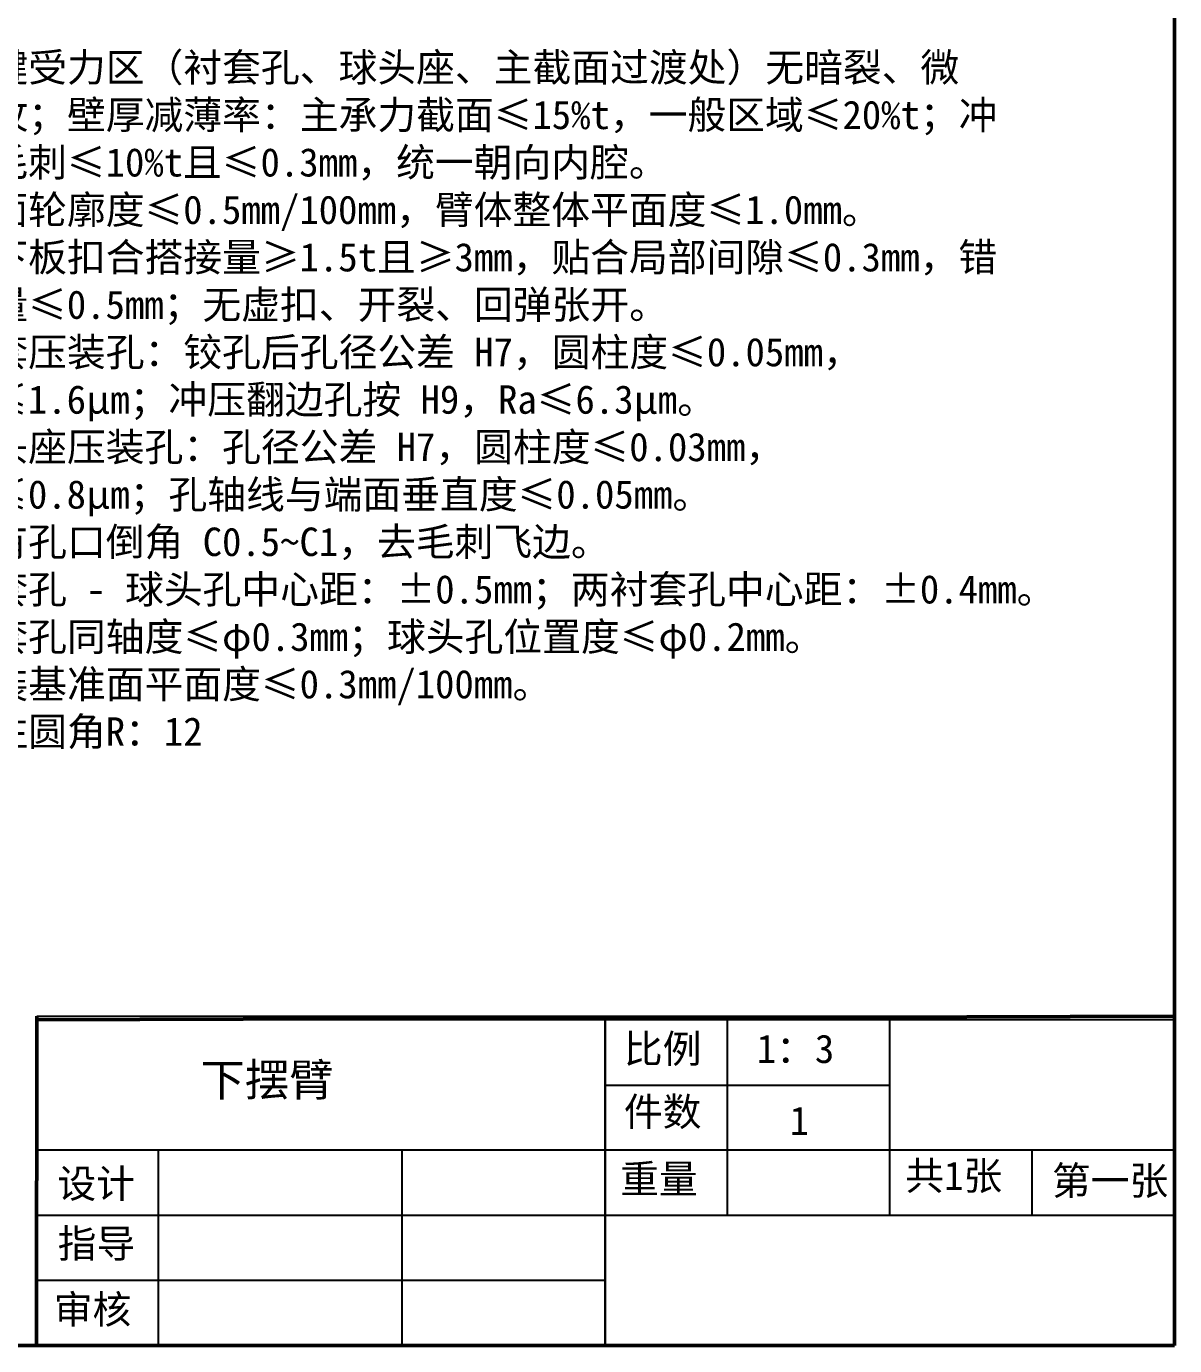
# Model space of a CAD drawing. Header units: millimetres. Extents: x 798 to 1179, y 9 to 280.
# Drawn here: x 1037.7 to 1179, y 8.7 to 170.9 of the extents above; entities that cross this region are included whole.
import ezdxf

# ---------------------------------------------------------------- set-up
doc = ezdxf.new("R2010")
doc.units = ezdxf.units.MM
doc.layers.add('10', color=7, linetype='Continuous')
doc.layers.add('5', color=7, linetype='Continuous')
doc.layers.add('粗实线层', color=7, linetype='Continuous', lineweight=25)

msp = doc.modelspace()

# ---------------------------------------------------------------- linework, layer by layer
at = {"lineweight": 50}
for p, q in [((1179, 279.60653), (1179, 8.66)), ((1038.98164, 49.15937), (1038.94094, 8.70896)), ((1038.94094, 48.70896), (1178.85766, 49.15937)), ((798.18, 8.66), (1179, 8.66))]:
    msp.add_line(p, q, dxfattribs=at)
at = {"layer": '10'}
for p, q in [((1178.94094, 48.70896), (1038.94094, 48.70896)), ((1108.94094, 48.70896), (1108.94094, 8.70896)), ((1108.94094, 8.70896), (1108.94094, 48.70896)), ((1123.94094, 48.70896), (1123.94094, 24.70896)), ((1143.94094, 24.70896), (1143.94094, 48.70896)), ((1108.94094, 40.70896), (1143.94094, 40.70896)), ((1178.94094, 32.70896), (1038.94094, 32.70896)), ((1053.94094, 32.70896), (1053.94094, 8.70896)), ((1083.94094, 8.70896), (1083.94094, 32.70896)), ((1161.44094, 32.70896), (1161.44094, 24.70896)), ((1178.94094, 24.70896), (1178.94094, 32.70896)), ((1038.94094, 24.70896), (1178.94094, 24.70896)), ((1038.94094, 16.70896), (1108.94094, 16.70896)), ((1038.94094, 8.70896), (1178.94094, 8.70896))]:
    msp.add_line(p, q, dxfattribs=at)
at = {"layer": '5', "color": 7, "lineweight": 25}
msp.add_line((798.18, 8.66), (1179, 8.66), dxfattribs=at)
at = {"layer": '粗实线层', "color": 0}
for p, q in [((1038.98164, 49.15937), (1054.1925, 49.15937)), ((1054.1925, 49.15937), (1084.27139, 49.15937)), ((1084.27139, 49.15937), (1123.66554, 49.15937)), ((1123.66554, 49.15937), (1143.77673, 49.15937)), ((1143.77673, 49.15937), (1178.98863, 49.15937))]:
    msp.add_line(p, q, dxfattribs=at)

# ---------------------------------------------------------------- texts
at = {"lineweight": 25, "attachment_point": 1}
for s, width, gutter_width, heights, insert, char_height in [('{\\fSimSun|b0|i0|c134|p2;关键受力区（衬套孔、球头座、主截面过渡处）无暗裂、微裂纹；壁厚减薄率：主承力截面}≤15%t{\\fSimSun|b0|i0|c134|p2;，一般区域}≤20%t{\\fSimSun|b0|i0|c134|p2;；冲裁毛刺}≤10%t{\\fSimSun|b0|i0|c134|p2;且}≤0.3mm{\\fSimSun|b0|i0|c134|p2;，统一朝向内腔。^J型面轮廓度}≤0.5mm/100mm{\\fSimSun|b0|i0|c134|p2;，臂体整体平面度}≤1.0mm{\\fSimSun|b0|i0|c134|p2;。^J上下板扣合搭接量\\fSimSun|b0|i0|c0|p2;≥}1.5t{\\fSimSun|b0|i0|c134|p2;且\\fSimSun|b0|i0|c0|p2;≥}3mm{\\fSimSun|b0|i0|c134|p2;，贴合局部间隙}≤0.3mm{\\fSimSun|b0|i0|c134|p2;，错边量}≤0.5mm{\\fSimSun|b0|i0|c134|p2;；无虚扣、开裂、回弹张开。\\P衬套压装孔：铰孔后孔径公差 H7，圆柱度≤0.05mm，Ra≤1.6μm；冲压翻边孔按 H9，Ra≤6.3μm。^J球头座压装孔：孔径公差 H7，圆柱度≤0.03mm，Ra≤0.8μm；孔轴线与端面垂直度≤0.05mm。^J所有孔口倒角 C0.5~C1，去毛刺飞边。\\P衬套孔 - 球头孔中心距：±0.5mm；两衬套孔中心距：±0.4mm。^J衬套孔同轴度≤φ0.3mm；球头孔位置度≤φ0.2mm。^J安装基准面平面度≤0.3mm/100mm。\\P未注圆角R：12}', 128.4816554, 5.775, [104.43989], (1028.37645, 167.61241), 3.5), ('{\\fSimSun|b0|i0|c134|p2;比例}', 10.4451712, 17.5, [0], (1111.22998, 46.91692), 3.5), ('1{\\fSimSun|b0|i0|c134|p2;：}3', 17.3504166, 17.5, [0], (1127.5736, 46.91692), 3.5), ('{\\fSimSun|b0|i0|c134|p2;下摆臂}', 53.0860201, 17.5, [0], (1059.12704, 43.35556), 4), ('{\\fSimSun|b0|i0|c134|p2;件数}', 66.1134603, 17.5, [0], (1111.22999, 39.18017), 3.5), ('1', 12.042666, 17.5, [0], (1131.62878, 38.07492), 3.5), ('{\\fSimSun|b0|i0|c134|p2;设计}', 13.0588062, 17.5, [0], (1041.52151, 30.33816), 3.5), ('{\\fSimSun|b0|i0|c134|p2;重量}', 11.1965569, 17.5, [0], (1110.77574, 30.91352), 3.5), ('{\\fSimSun|b0|i0|c134|p2;共}1{\\fSimSun|b0|i0|c134|p2;张}', 12.9699046, 17.5, [0], (1145.84776, 31.30965), 3.5), ('{\\fSimSun|b0|i0|c134|p2;第一张}', 15.041695, 17.5, [0], (1163.89925, 30.69977), 3.5), ('{\\fSimSun|b0|i0|c134|p2;指导}', 10.6659818, 17.5, [0], (1041.55458, 22.96982), 3.5), ('{\\fSimSun|b0|i0|c134|p2;审核}', 12.2884264, 17.5, [0], (1041.06304, 14.86465), 3.5)]:
    msp.add_mtext_dynamic_manual_height_columns(s, width=width, gutter_width=gutter_width, heights=heights, dxfattribs=dict(at, insert=insert, char_height=char_height))

doc.saveas('drawing.dxf')
